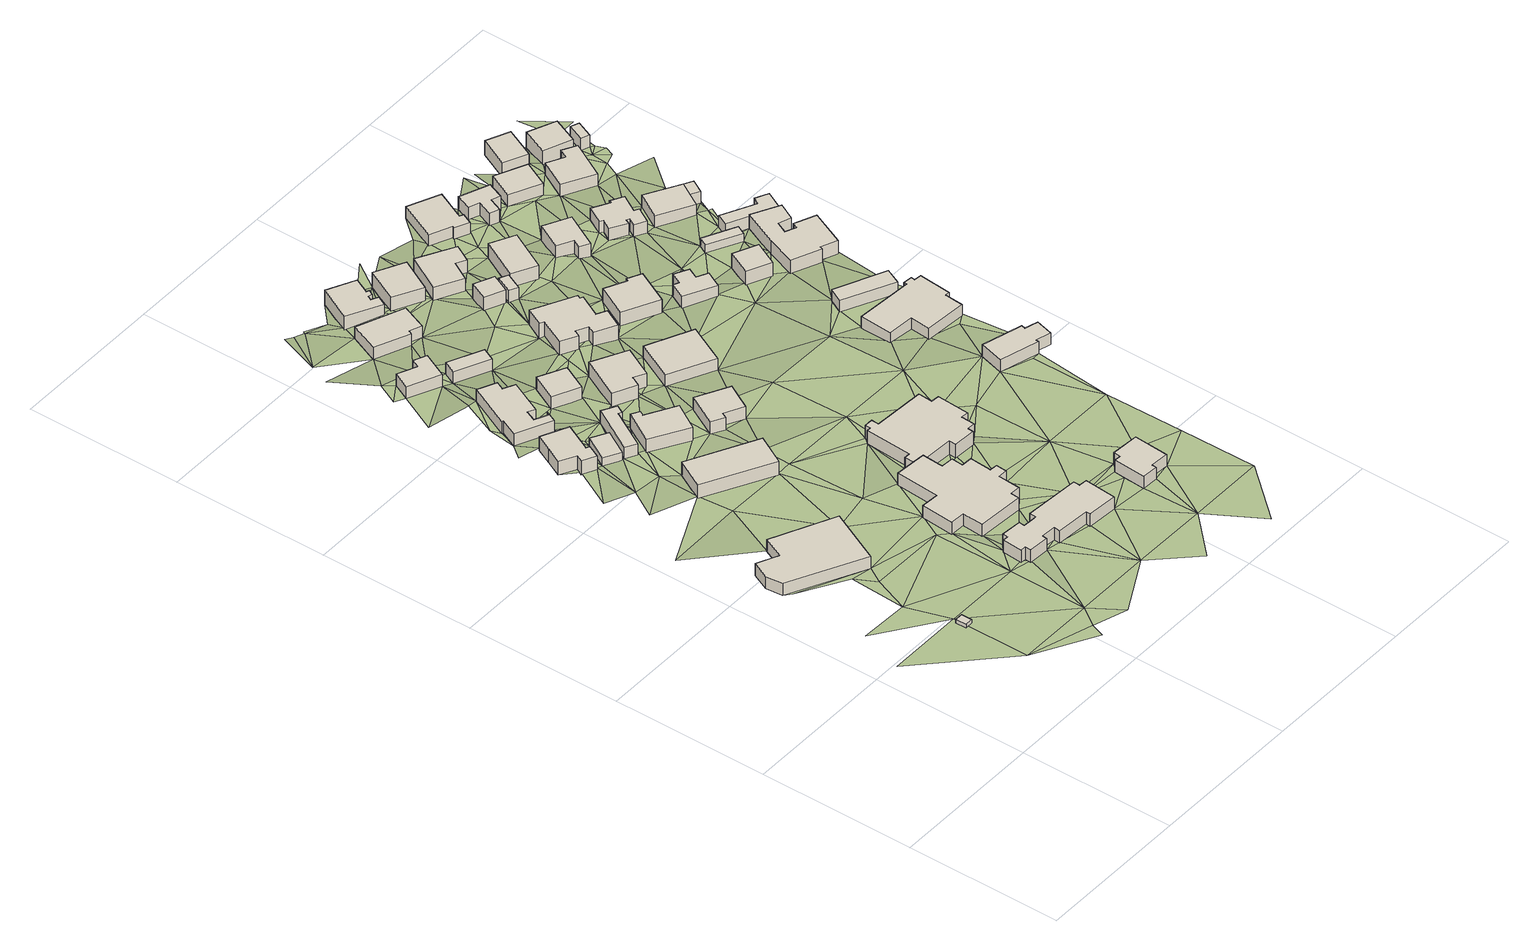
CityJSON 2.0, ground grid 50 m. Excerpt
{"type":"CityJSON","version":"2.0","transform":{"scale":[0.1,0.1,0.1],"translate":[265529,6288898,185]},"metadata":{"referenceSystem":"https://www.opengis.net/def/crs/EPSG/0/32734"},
"CityObjects":{
"building1":{"type":"Building","attributes":{"building":"roof","building:levels":"1","building:use":"retail","building_height":4.1,"roof_height":197.45,"ground_height":193.35,"bottom_roof_height":196.15,"plus_code":"4FRWFFPG+J89"},"geometry":[{"type":"Solid","lod":"1","boundaries":[[[[0,1,2,3]],[[1,4,5,2]],[[4,6,7,5]],[[6,0,3,7]],[[3,2,5,7]],[[6,4,1,0]]]]}]},
"building2":{"type":"Building","attributes":{"address":"Central Butcheries Mamre 20 Lord Somerset Street Mamre 7347 Cape Town","building":"retail","building:levels":"1","building_height":4.1,"roof_height":197.37,"ground_height":193.27,"plus_code":"4FRWFFPG+Q8X"},"geometry":[{"type":"Solid","lod":"1","boundaries":[[[[8,9,10,11]],[[9,12,13,10]],[[12,14,15,13]],[[14,16,17,15]],[[16,18,19,17]],[[18,20,21,19]],[[20,8,11,21]],[[11,10,13,15,17,19,21]],[[20,18,16,14,12,9,8]]]]}]},
"building3":{"type":"Building","attributes":{"address":"13 Lord Somerset Street Mamre 7347 Cape Town","building":"house","building:levels":"1","building_height":4.1,"roof_height":195.07,"ground_height":190.97,"plus_code":"4FRWFFQG+38P"},"geometry":[{"type":"Solid","lod":"1","boundaries":[[[[22,23,24,25]],[[23,26,27,24]],[[26,28,29,27]],[[28,30,31,29]],[[30,32,33,31]],[[32,34,35,33]],[[34,36,37,35]],[[36,38,39,37]],[[38,22,25,39]],[[25,24,27,29,31,33,35,37,39]],[[38,36,34,32,30,28,26,23,22]]]]}]},
"building4":{"type":"Building","attributes":{"address":"Lord Somerset Street Mamre 7347 Cape Town","building":"cabin","building:levels":"1","building_height":2.8,"roof_height":193.77,"ground_height":190.97,"plus_code":"4FRWFFQG+397"},"geometry":[{"type":"Solid","lod":"1","boundaries":[[[[40,41,42,43]],[[41,44,45,42]],[[44,46,47,45]],[[46,40,43,47]],[[43,42,45,47]],[[46,44,41,40]]]]}]},
"building5":{"type":"Building","attributes":{"address":"H.A. Supermarket 16 Lord Somerset Street Mamre 7347 Cape Town","building":"retail","building:levels":"1","building_height":4.1,"roof_height":196.73,"ground_height":192.63,"plus_code":"4FRWFFPG+WCV"},"geometry":[{"type":"Solid","lod":"1","boundaries":[[[[48,49,50,51]],[[49,52,53,50]],[[52,54,55,53]],[[54,48,51,55]],[[51,50,53,55]],[[54,52,49,48]]]]}]},
"building6":{"type":"Building","attributes":{"address":"16 Adam Street Mamre 7347 Cape Town","building":"house","building:levels":"1","building_height":4.1,"roof_height":194.26,"ground_height":190.16,"plus_code":"4FRWFFQG+59F"},"geometry":[{"type":"Solid","lod":"1","boundaries":[[[[56,57,58,59]],[[57,60,61,58]],[[60,62,63,61]],[[62,64,65,63]],[[64,66,67,65]],[[66,68,69,67]],[[68,70,71,69]],[[70,72,73,71]],[[72,74,75,73]],[[74,76,77,75]],[[76,78,79,77]],[[78,80,81,79]],[[80,56,59,81]],[[59,58,61,63,65,67,69,71,73,75,77,79,81]],[[80,78,76,74,72,70,68,66,64,62,60,57,56]]]]}]},
"building7":{"type":"Building","attributes":{"building":"garage","building:levels":"1","building_height":4.1,"roof_height":195.07,"ground_height":190.97,"plus_code":"4FRWFFQG+395"},"geometry":[{"type":"Solid","lod":"1","boundaries":[[[[82,83,84,85]],[[83,86,87,84]],[[86,88,89,87]],[[88,90,91,89]],[[90,92,93,91]],[[92,82,85,93]],[[85,84,87,89,91,93]],[[92,90,88,86,83,82]]]]}]},
"building8":{"type":"Building","attributes":{"address":"Main Road Mamre 7347 Cape Town","building":"office","building:levels":"1","building_height":4.1,"roof_height":197.23,"ground_height":193.13,"plus_code":"4FRWFFPG+JHM"},"geometry":[{"type":"Solid","lod":"1","boundaries":[[[[94,95,96,97]],[[95,98,99,96]],[[98,100,101,99]],[[100,102,103,101]],[[102,104,105,103]],[[104,106,107,105]],[[106,108,109,107]],[[108,110,111,109]],[[110,112,113,111]],[[112,114,115,113]],[[114,116,117,115]],[[116,118,119,117]],[[118,120,121,119]],[[120,122,123,121]],[[122,124,125,123]],[[124,126,127,125]],[[126,128,129,127]],[[128,130,131,129]],[[130,132,133,131]],[[132,94,97,133]],[[97,96,99,101,103,105,107,109,111,113,115,117,119,121,123,125,127,129,131,133]],[[132,130,128,126,124,122,120,118,116,114,112,110,108,106,104,102,100,98,95,94]]]]}]},
"building9":{"type":"Building","attributes":{"address":"9 Adam Street Mamre 7347 Cape Town","building":"yes","building:levels":"1","building_height":4.1,"roof_height":191.77,"ground_height":187.67,"plus_code":"4FRWFFQG+79C"},"geometry":[{"type":"Solid","lod":"1","boundaries":[[[[134,135,136,137]],[[135,138,139,136]],[[138,140,141,139]],[[140,142,143,141]],[[142,144,145,143]],[[144,134,137,145]],[[137,136,139,141,143,145]],[[144,142,140,138,135,134]]]]}]},
"building10":{"type":"Building","attributes":{"address":"15 Lord Somerset Street Mamre 7347 Cape Town","building":"house","building:levels":"1","building_height":4.1,"roof_height":195.67,"ground_height":191.57,"plus_code":"4FRWFFQG+2CP"},"geometry":[{"type":"Solid","lod":"1","boundaries":[[[[146,147,148,149]],[[147,150,151,148]],[[150,152,153,151]],[[152,154,155,153]],[[154,156,157,155]],[[156,146,149,157]],[[149,148,151,153,155,157]],[[156,154,152,150,147,146]]]]}]},
"building11":{"type":"Building","attributes":{"address":"Mamre Library Liedeman Street Mamre 7347 Cape Town","building":"public","building:levels":"1","amenity":"library","operator":"City Cape Town","building_height":4.1,"roof_height":196.95,"ground_height":192.85,"plus_code":"4FRWFFPG+PGP"},"geometry":[{"type":"Solid","lod":"1","boundaries":[[[[158,159,160,161]],[[159,162,163,160]],[[162,164,165,163]],[[164,166,167,165]],[[166,168,169,167]],[[168,170,171,169]],[[170,172,173,171]],[[172,174,175,173]],[[174,176,177,175]],[[176,178,179,177]],[[178,180,181,179]],[[180,182,183,181]],[[182,184,185,183]],[[184,186,187,185]],[[186,188,189,187]],[[188,190,191,189]],[[190,192,193,191]],[[192,158,161,193]],[[161,160,163,165,167,169,171,173,175,177,179,181,183,185,187,189,191,193]],[[192,190,188,186,184,182,180,178,176,174,172,170,168,166,164,162,159,158]]]]}]},
"building12":{"type":"Building","attributes":{"address":"18 Adam Street Mamre 7347 Cape Town","building":"house","building:levels":"1","building_height":4.1,"roof_height":194.26,"ground_height":190.16,"plus_code":"4FRWFFQG+5C4"},"geometry":[{"type":"Solid","lod":"1","boundaries":[[[[194,195,196,197]],[[195,198,199,196]],[[198,200,201,199]],[[200,194,197,201]],[[197,196,199,201]],[[200,198,195,194]]]]}]},
"building13":{"type":"Building","attributes":{"address":"11 Adam Street Mamre 7347 Cape Town","building":"yes","building:levels":"1","building_height":4.1,"roof_height":191.77,"ground_height":187.67,"plus_code":"4FRWFFQG+6CR"},"geometry":[{"type":"Solid","lod":"1","boundaries":[[[[202,203,204,205]],[[203,206,207,204]],[[206,208,209,207]],[[208,202,205,209]],[[205,204,207,209]],[[208,206,203,202]]]]}]},
"building14":{"type":"Building","attributes":{"address":"17 Lord Somerset Street Mamre 7347 Cape Town","building":"house","building:levels":"1","building_height":4.1,"roof_height":195.67,"ground_height":191.57,"plus_code":"4FRWFFQG+2G2"},"geometry":[{"type":"Solid","lod":"1","boundaries":[[[[210,211,212,213]],[[211,214,215,212]],[[214,216,217,215]],[[216,218,219,217]],[[218,220,221,219]],[[220,210,213,221]],[[213,212,215,217,219,221]],[[220,218,216,214,211,210]]]]}]},
"building15":{"type":"Building","attributes":{"address":"2 Jonas Street Mamre 7347 Cape Town","building":"house","building:levels":"1","building_height":4.1,"roof_height":190.56,"ground_height":186.46,"plus_code":"4FRWFFQG+8CR"},"geometry":[{"type":"Solid","lod":"1","boundaries":[[[[222,223,224,225]],[[223,226,227,224]],[[226,228,229,227]],[[228,230,231,229]],[[230,232,233,231]],[[232,222,225,233]],[[225,224,227,229,231,233]],[[232,230,228,226,223,222]]]]}]},
"building16":{"type":"Building","attributes":{"address":"20 Adam Street Mamre 7347 Cape Town","building":"house","building:levels":"1","building_height":4.1,"roof_height":194.93,"ground_height":190.83,"plus_code":"4FRWFFQG+4F8"},"geometry":[{"type":"Solid","lod":"1","boundaries":[[[[234,235,236,237]],[[235,238,239,236]],[[238,240,241,239]],[[240,242,243,241]],[[242,244,245,243]],[[244,234,237,245]],[[237,236,239,241,243,245]],[[244,242,240,238,235,234]]]]}]},
"building17":{"type":"Building","attributes":{"address":"Mamre Community Hall Liedeman Street Mamre 7347 Cape Town","building":"civic","building:levels":"1","amenity":"townhall","building_height":4.1,"roof_height":196.82,"ground_height":192.72,"plus_code":"4FRWFFPG+RJC"},"geometry":[{"type":"Solid","lod":"1","boundaries":[[[[246,247,248,249]],[[247,250,251,248]],[[250,252,253,251]],[[252,254,255,253]],[[254,256,257,255]],[[256,258,259,257]],[[258,260,261,259]],[[260,262,263,261]],[[262,264,265,263]],[[264,266,267,265]],[[266,268,269,267]],[[268,270,271,269]],[[270,272,273,271]],[[272,274,275,273]],[[274,276,277,275]],[[276,278,279,277]],[[278,280,281,279]],[[280,282,283,281]],[[282,284,285,283]],[[284,246,249,285]],[[249,248,251,253,255,257,259,261,263,265,267,269,271,273,275,277,279,281,283,285]],[[284,282,280,278,276,274,272,270,268,266,264,262,260,258,256,254,252,250,247,246]]]]}]},
"building18":{"type":"Building","attributes":{"address":"17 Liedeman Street Mamre 7347 Cape Town","building":"house","building:levels":"1","building_height":4.1,"roof_height":190.56,"ground_height":186.46,"plus_code":"4FRWFFQG+CC3"},"geometry":[{"type":"Solid","lod":"1","boundaries":[[[[286,287,288,289]],[[287,290,291,288]],[[290,292,293,291]],[[292,294,295,293]],[[294,296,297,295]],[[296,298,299,297]],[[298,300,301,299]],[[300,302,303,301]],[[302,304,305,303]],[[304,286,289,305]],[[289,288,291,293,295,297,299,301,303,305]],[[304,302,300,298,296,294,292,290,287,286]]]]}]},
"building19":{"type":"Building","attributes":{"address":"22 Adam Street Mamre 7347 Cape Town","building":"house","building:levels":"1","building_height":4.1,"roof_height":194.43,"ground_height":190.33,"plus_code":"4FRWFFQG+3HJ"},"geometry":[{"type":"Solid","lod":"1","boundaries":[[[[306,307,308,309]],[[307,310,311,308]],[[310,312,313,311]],[[312,306,309,313]],[[309,308,311,313]],[[312,310,307,306]]]]}]},
"building20":{"type":"Building","attributes":{"address":"Mamre Post Office Main Road Mamre 7347 Cape Town","building":"yes","building:levels":"1","amenity":"post_office","building_height":4.1,"roof_height":197.04,"ground_height":192.94,"plus_code":"4FRWFFPG+JPC"},"geometry":[{"type":"Solid","lod":"1","boundaries":[[[[314,315,316,317]],[[315,318,319,316]],[[318,320,321,319]],[[320,322,323,321]],[[322,324,325,323]],[[324,326,327,325]],[[326,328,329,327]],[[328,314,317,329]],[[317,316,319,321,323,325,327,329]],[[328,326,324,322,320,318,315,314]]]]}]},
"building21":{"type":"Building","attributes":{"address":"15 Adam Street Mamre 7347 Cape Town","building":"house","building:levels":"1","building_height":4.1,"roof_height":194,"ground_height":189.9,"plus_code":"4FRWFFQG+5GW"},"geometry":[{"type":"Solid","lod":"1","boundaries":[[[[330,331,332,333]],[[331,334,335,332]],[[334,336,337,335]],[[336,338,339,337]],[[338,340,341,339]],[[340,342,343,341]],[[342,344,345,343]],[[344,346,347,345]],[[346,348,349,347]],[[348,350,351,349]],[[350,352,353,351]],[[352,354,355,353]],[[354,356,357,355]],[[356,330,333,357]],[[333,332,335,337,339,341,343,345,347,349,351,353,355,357]],[[356,354,352,350,348,346,344,342,340,338,336,334,331,330]]]]}]},
"building22":{"type":"Building","attributes":{"address":"15 Liedeman Street Mamre 7347 Cape Town","building":"detached","building:levels":"1","building_height":4.1,"roof_height":191.68,"ground_height":187.58,"plus_code":"4FRWFFQG+9FG"},"geometry":[{"type":"Solid","lod":"1","boundaries":[[[[358,359,360,361]],[[359,362,363,360]],[[362,364,365,363]],[[364,358,361,365]],[[361,360,363,365]],[[364,362,359,358]]]]}]},
"building23":{"type":"Building","attributes":{"address":"Liedeman Street Mamre 7347 Cape Town","building":"garage","building:levels":"1","building_height":4.1,"roof_height":192.85,"ground_height":188.75,"plus_code":"4FRWFFQG+7GV"},"geometry":[{"type":"Solid","lod":"1","boundaries":[[[[366,367,368,369]],[[367,370,371,368]],[[370,372,373,371]],[[372,366,369,373]],[[369,368,371,373]],[[372,370,367,366]]]]}]},
"building24":{"type":"Building","attributes":{"address":"Liedeman Street Mamre 7347 Cape Town","building":"garage","building:levels":"1","building_height":4.1,"roof_height":192.27,"ground_height":188.17,"plus_code":"4FRWFFQG+7GQ"},"geometry":[{"type":"Solid","lod":"1","boundaries":[[[[374,375,376,377]],[[375,378,379,376]],[[378,380,381,379]],[[380,374,377,381]],[[377,376,379,381]],[[380,378,375,374]]]]}]},
"building25":{"type":"Building","attributes":{"address":"13 Liedeman Street Mamre 7347 Cape Town","building":"detached","building:levels":"1","building_height":4.1,"roof_height":191.68,"ground_height":187.58,"plus_code":"4FRWFFQG+9G4"},"geometry":[{"type":"Solid","lod":"1","boundaries":[[[[382,383,384,385]],[[383,386,387,384]],[[386,388,389,387]],[[388,390,391,389]],[[390,392,393,391]],[[392,382,385,393]],[[385,384,387,389,391,393]],[[392,390,388,386,383,382]]]]}]},
"building26":{"type":"Building","attributes":{"address":"17 Adam Street Mamre 7347 Cape Town","building":"house","building:levels":"1","building_height":4.1,"roof_height":193.36,"ground_height":189.26,"plus_code":"4FRWFFQG+5JC"},"geometry":[{"type":"Solid","lod":"1","boundaries":[[[[394,395,396,397]],[[395,398,399,396]],[[398,400,401,399]],[[400,402,403,401]],[[402,404,405,403]],[[404,394,397,405]],[[397,396,399,401,403,405]],[[404,402,400,398,395,394]]]]}]},
"building27":{"type":"Building","attributes":{"address":"11 Liedeman Street Mamre 7347 Cape Town","building":"house","building:levels":"1","building_height":4.1,"roof_height":192.27,"ground_height":188.17,"plus_code":"4FRWFFQG+8H5"},"geometry":[{"type":"Solid","lod":"1","boundaries":[[[[406,407,408,409]],[[407,410,411,408]],[[410,412,413,411]],[[412,406,409,413]],[[409,408,411,413]],[[412,410,407,406]]]]}]},
"building28":{"type":"Building","attributes":{"address":"19 Adam Street Mamre 7347 Cape Town","building":"house","building:levels":"1","building_height":4.1,"roof_height":192.8,"ground_height":188.7,"plus_code":"4FRWFFQG+4MV"},"geometry":[{"type":"Solid","lod":"1","boundaries":[[[[414,415,416,417]],[[415,418,419,416]],[[418,420,421,419]],[[420,422,423,421]],[[422,424,425,423]],[[424,426,427,425]],[[426,428,429,427]],[[428,414,417,429]],[[417,416,419,421,423,425,427,429]],[[428,426,424,422,420,418,415,414]]]]}]},
"building29":{"type":"Building","attributes":{"address":"16 Liedeman Street Mamre 7347 Cape Town","building":"house","building:levels":"1","building_height":4.1,"roof_height":190.54,"ground_height":186.44,"plus_code":"4FRWFFQG+CJ2"},"geometry":[{"type":"Solid","lod":"1","boundaries":[[[[430,431,432,433]],[[431,434,435,432]],[[434,436,437,435]],[[436,438,439,437]],[[438,440,441,439]],[[440,442,443,441]],[[442,444,445,443]],[[444,430,433,445]],[[433,432,435,437,439,441,443,445]],[[444,442,440,438,436,434,431,430]]]]}]},
"building30":{"type":"Building","attributes":{"address":"Mamre Cape Town","building":"yes","building:levels":"1","building_height":4.1,"roof_height":196.16,"ground_height":192.06,"plus_code":"4FRWFFPG+RQH"},"geometry":[{"type":"Solid","lod":"1","boundaries":[[[[446,447,448,449]],[[447,450,451,448]],[[450,452,453,451]],[[452,454,455,453]],[[454,456,457,455]],[[456,458,459,457]],[[458,460,461,459]],[[460,446,449,461]],[[449,448,451,453,455,457,459,461]],[[460,458,456,454,452,450,447,446]]]]}]},
"building31":{"type":"Building","attributes":{"address":"9 Liedeman Street Mamre 7347 Cape Town","building":"house","building:levels":"1","building_height":4.1,"roof_height":191.75,"ground_height":187.65,"plus_code":"4FRWFFQG+7MJ"},"geometry":[{"type":"Solid","lod":"1","boundaries":[[[[462,463,464,465]],[[463,466,467,464]],[[466,468,469,467]],[[468,470,471,469]],[[470,472,473,471]],[[472,462,465,473]],[[465,464,467,469,471,473]],[[472,470,468,466,463,462]]]]}]},
"building32":{"type":"Building","attributes":{"address":"Mamre Community Health Centre Mamre Community Health Clinic Corner of Adam and Liedeman Street Mamre 7347 Cape Town","building":"clinic","building:levels":"1","building_height":4.1,"roof_height":194.56,"ground_height":190.46,"plus_code":"4FRWFFPG+WQW"},"geometry":[{"type":"Solid","lod":"1","boundaries":[[[[474,475,476,477]],[[475,478,479,476]],[[478,480,481,479]],[[480,482,483,481]],[[482,484,485,483]],[[484,486,487,485]],[[486,488,489,487]],[[488,490,491,489]],[[490,492,493,491]],[[492,494,495,493]],[[494,496,497,495]],[[496,474,477,497]],[[477,476,479,481,483,485,487,489,491,493,495,497]],[[496,494,492,490,488,486,484,482,480,478,475,474]]]]}]},
"building33":{"type":"Building","attributes":{"address":"Liedeman Street Mamre 7347 Cape Town","building":"civic","building:levels":"1","building_height":4.1,"roof_height":194.56,"ground_height":190.46,"plus_code":"4FRWFFPG+XQW"},"geometry":[{"type":"Solid","lod":"1","boundaries":[[[[498,499,500,501]],[[499,502,503,500]],[[502,504,505,503]],[[504,498,501,505]],[[501,500,503,505]],[[504,502,499,498]]]]}]},
"building34":{"type":"Building","attributes":{"address":"21 Adam Street Mamre 7347 Cape Town","building":"house","building:levels":"1","building_height":4.1,"roof_height":193.75,"ground_height":189.65,"plus_code":"4FRWFFQG+4P9"},"geometry":[{"type":"Solid","lod":"1","boundaries":[[[[506,507,508,509]],[[507,510,511,508]],[[510,512,513,511]],[[512,506,509,513]],[[509,508,511,513]],[[512,510,507,506]]]]}]},
"building35":{"type":"Building","attributes":{"address":"14 Liedeman Street Mamre 7347 Cape Town","building":"yes","building:levels":"1","building_height":4.1,"roof_height":190.86,"ground_height":186.76,"plus_code":"4FRWFFQG+9MJ"},"geometry":[{"type":"Solid","lod":"1","boundaries":[[[[514,515,516,517]],[[515,518,519,516]],[[518,520,521,519]],[[520,522,523,521]],[[522,524,525,523]],[[524,526,527,525]],[[526,528,529,527]],[[528,514,517,529]],[[517,516,519,521,523,525,527,529]],[[528,526,524,522,520,518,515,514]]]]}]},
"building36":{"type":"Building","attributes":{"address":"7 Liedeman Street Mamre 7347 Cape Town","building":"house","building:levels":"1","building_height":4.1,"roof_height":191.75,"ground_height":187.65,"plus_code":"4FRWFFQG+7P7"},"geometry":[{"type":"Solid","lod":"1","boundaries":[[[[530,531,532,533]],[[531,534,535,532]],[[534,536,537,535]],[[536,538,539,537]],[[538,540,541,539]],[[540,542,543,541]],[[542,544,545,543]],[[544,546,547,545]],[[546,548,549,547]],[[548,550,551,549]],[[550,552,553,551]],[[552,554,555,553]],[[554,556,557,555]],[[556,530,533,557]],[[533,532,535,537,539,541,543,545,547,549,551,553,555,557]],[[556,554,552,550,548,546,544,542,540,538,536,534,531,530]]]]}]},
"building37":{"type":"Building","attributes":{"building":"cabin","building:levels":"1","building_height":2.8,"roof_height":191.42,"ground_height":188.62,"plus_code":"4FRWFFQG+5Q7"},"geometry":[{"type":"Solid","lod":"1","boundaries":[[[[558,559,560,561]],[[559,562,563,560]],[[562,564,565,563]],[[564,558,561,565]],[[561,560,563,565]],[[564,562,559,558]]]]}]},
"building38":{"type":"Building","attributes":{"address":"12 Liedeman Street Mamre 7347 Cape Town","building":"house","building:levels":"1","building_height":4.1,"roof_height":190.86,"ground_height":186.76,"plus_code":"4FRWFFQG+9PC"},"geometry":[{"type":"Solid","lod":"1","boundaries":[[[[566,567,568,569]],[[567,570,571,568]],[[570,572,573,571]],[[572,566,569,573]],[[569,568,571,573]],[[572,570,567,566]]]]}]},
"building39":{"type":"Building","attributes":{"address":"23 Adam Street Mamre 7347 Cape Town","building":"house","building:levels":"1","building_height":4.1,"roof_height":193.64,"ground_height":189.54,"plus_code":"4FRWFFQG+4Q5"},"geometry":[{"type":"Solid","lod":"1","boundaries":[[[[574,575,576,577]],[[575,578,579,576]],[[578,580,581,579]],[[580,582,583,581]],[[582,584,585,583]],[[584,586,587,585]],[[586,588,589,587]],[[588,590,591,589]],[[590,592,593,591]],[[592,594,595,593]],[[594,596,597,595]],[[596,598,599,597]],[[598,574,577,599]],[[577,576,579,581,583,585,587,589,591,593,595,597,599]],[[598,596,594,592,590,588,586,584,582,580,578,575,574]]]]}]},
"building40":{"type":"Building","attributes":{"address":"5 Liedeman Street Mamre 7347 Cape Town","building":"house","building:levels":"1","building_height":4.1,"roof_height":191.62,"ground_height":187.52,"plus_code":"4FRWFFQG+6QP"},"geometry":[{"type":"Solid","lod":"1","boundaries":[[[[600,601,602,603]],[[601,604,605,602]],[[604,606,607,605]],[[606,608,609,607]],[[608,600,603,609]],[[603,602,605,607,609]],[[608,606,604,601,600]]]]}]},
"building41":{"type":"Building","attributes":{"building":"yes","building:levels":"1","building_height":4.1,"roof_height":192.72,"ground_height":188.62,"plus_code":"4FRWFFQG+5R4"},"geometry":[{"type":"Solid","lod":"1","boundaries":[[[[610,611,612,613]],[[611,614,615,612]],[[614,616,617,615]],[[616,618,619,617]],[[618,620,621,619]],[[620,610,613,621]],[[613,612,615,617,619,621]],[[620,618,616,614,611,610]]]]}]},
"building42":{"type":"Building","attributes":{"address":"10 Liedeman Street Mamre 7347 Cape Town","building":"house","building:levels":"1","building_height":4.1,"roof_height":190.55,"ground_height":186.45,"plus_code":"4FRWFFQG+8QV"},"geometry":[{"type":"Solid","lod":"1","boundaries":[[[[622,623,624,625]],[[623,626,627,624]],[[626,628,629,627]],[[628,630,631,629]],[[630,632,633,631]],[[632,622,625,633]],[[625,624,627,629,631,633]],[[632,630,628,626,623,622]]]]}]},
"building43":{"type":"Building","attributes":{"address":"19 Kaap Street Mamre 7347 Cape Town","building":"house","building:levels":"1","building_height":4.1,"roof_height":190.18,"ground_height":186.08,"plus_code":"4FRWFFQG+CP9"},"geometry":[{"type":"Solid","lod":"1","boundaries":[[[[634,635,636,637]],[[635,638,639,636]],[[638,640,641,639]],[[640,634,637,641]],[[637,636,639,641]],[[640,638,635,634]]]]}]},
"building44":{"type":"Building","attributes":{"building":"garage","building:levels":"1","building_height":4.1,"roof_height":191.62,"ground_height":187.52,"plus_code":"4FRWFFQG+6RF"},"geometry":[{"type":"Solid","lod":"1","boundaries":[[[[601,600,603,602]],[[600,642,643,603]],[[642,644,645,643]],[[644,601,602,645]],[[602,603,643,645]],[[644,642,600,601]]]]}]},
"building45":{"type":"Building","attributes":{"address":"20 Kaap Street Mamre 7347 Cape Town","building":"house","building:levels":"1","building_height":4.1,"roof_height":190.55,"ground_height":186.45,"plus_code":"4FRWFFQG+9QQ"},"geometry":[{"type":"Solid","lod":"1","boundaries":[[[[646,647,648,649]],[[647,650,651,648]],[[650,652,653,651]],[[652,646,649,653]],[[649,648,651,653]],[[652,650,647,646]]]]}]},
"building46":{"type":"Building","attributes":{"building":"garage","building:levels":"1","building_height":4.1,"roof_height":190.55,"ground_height":186.45,"plus_code":"4FRWFFQG+9R7"},"geometry":[{"type":"Solid","lod":"1","boundaries":[[[[654,655,656,657]],[[655,658,659,656]],[[658,660,661,659]],[[660,654,657,661]],[[657,656,659,661]],[[660,658,655,654]]]]}]},
"terrain1":{"type":"TINRelief","geometry":[{"type":"CompositeSurface","lod":"1","boundaries":[[[662,663,664]],[[665,663,666]],[[18,667,20]],[[668,663,662]],[[662,669,670]],[[671,20,667]],[[666,672,671]],[[668,662,670]],[[663,673,666]],[[671,672,20]],[[674,675,676]],[[672,666,677]],[[668,673,663]],[[674,676,678]],[[668,670,679]],[[677,20,672]],[[675,680,676]],[[677,666,673]],[[681,682,683]],[[684,683,685]],[[682,681,686]],[[678,684,685]],[[686,687,23]],[[673,668,688]],[[680,20,689]],[[40,681,683]],[[668,679,690]],[[20,677,689]],[[40,683,691]],[[684,691,683]],[[62,692,693]],[[688,668,694]],[[695,673,688]],[[678,52,684]],[[673,695,696]],[[681,40,697]],[[678,676,698]],[[676,680,698]],[[677,673,699]],[[673,696,699]],[[688,700,695]],[[57,701,62]],[[62,60,57]],[[697,40,46]],[[668,690,694]],[[702,697,46]],[[703,62,693]],[[691,684,704]],[[52,705,684]],[[706,707,696]],[[708,702,46]],[[689,709,680]],[[696,710,699]],[[707,710,696]],[[711,691,704]],[[677,699,689]],[[684,705,704]],[[703,693,708]],[[698,680,709]],[[691,711,44]],[[701,57,56]],[[712,708,46]],[[710,713,699]],[[710,707,714]],[[46,44,712]],[[715,694,716]],[[56,717,701]],[[70,74,72]],[[705,52,718]],[[719,66,70]],[[70,66,74]],[[135,134,720]],[[717,135,720]],[[711,721,44]],[[708,712,721]],[[694,690,722]],[[694,722,716]],[[708,721,703]],[[723,134,144]],[[724,704,705]],[[44,721,712]],[[723,144,725]],[[714,726,727]],[[709,689,728]],[[721,66,703]],[[710,714,729]],[[698,709,730]],[[714,727,731]],[[728,689,732]],[[66,733,74]],[[734,704,724]],[[52,735,718]],[[717,56,135]],[[735,52,736]],[[737,722,690]],[[66,721,733]],[[729,714,731]],[[725,223,738]],[[730,736,698]],[[76,74,733]],[[725,144,140]],[[724,739,734]],[[202,56,80]],[[202,135,56]],[[78,76,80]],[[722,737,740]],[[154,739,724]],[[140,144,142]],[[154,90,739]],[[140,223,725]],[[741,733,721]],[[730,709,256]],[[90,742,721]],[[709,728,256]],[[135,202,743]],[[733,744,76]],[[152,745,154]],[[737,690,132]],[[746,747,748]],[[743,138,135]],[[718,735,745]],[[741,721,742]],[[208,743,202]],[[736,749,735]],[[750,751,729]],[[80,76,203]],[[731,752,729]],[[753,754,690]],[[202,80,203]],[[223,222,747]],[[755,728,756]],[[757,748,747]],[[758,90,154]],[[138,743,208]],[[756,728,192]],[[203,76,744]],[[757,747,222]],[[758,742,90]],[[758,154,745]],[[736,759,749]],[[755,256,728]],[[745,735,760]],[[730,761,736]],[[752,750,729]],[[754,132,690]],[[140,226,223]],[[138,226,140]],[[756,192,762]],[[208,763,138]],[[190,764,192]],[[765,750,766]],[[759,767,749]],[[190,188,764]],[[741,742,234]],[[730,256,252]],[[762,192,764]],[[256,755,768]],[[750,752,766]],[[745,769,758]],[[770,188,771]],[[234,198,741]],[[772,757,773]],[[774,775,770]],[[759,736,761]],[[730,252,761]],[[776,757,222]],[[745,760,777]],[[198,778,744]],[[779,764,188]],[[777,769,745]],[[780,758,769]],[[781,203,744]],[[763,230,138]],[[138,230,226]],[[776,773,757]],[[782,188,770]],[[752,783,94]],[[780,769,784]],[[256,254,252]],[[779,188,782]],[[778,781,744]],[[198,234,778]],[[226,230,228]],[[769,777,784]],[[760,218,777]],[[770,775,785]],[[222,786,776]],[[94,132,787]],[[132,754,322]],[[331,763,203]],[[782,770,785]],[[286,773,776]],[[775,766,788]],[[761,252,250]],[[788,766,752]],[[752,94,315]],[[787,132,322]],[[786,222,789]],[[230,763,790]],[[781,331,203]],[[218,759,791]],[[792,778,234]],[[777,307,784]],[[791,759,761]],[[94,787,320]],[[754,324,322]],[[778,792,781]],[[331,790,763]],[[218,312,777]],[[788,785,775]],[[247,793,250]],[[234,794,795]],[[794,784,307]],[[320,315,94]],[[234,795,792]],[[786,789,796]],[[320,787,322]],[[761,250,793]],[[797,786,796]],[[315,788,752]],[[798,799,800]],[[785,801,802]],[[799,797,800]],[[230,803,789]],[[331,781,804]],[[328,324,754]],[[805,800,797]],[[230,790,806]],[[791,312,218]],[[807,754,808]],[[796,789,809]],[[788,801,785]],[[320,318,315]],[[810,805,811]],[[792,812,813]],[[796,358,797]],[[803,230,806]],[[795,812,792]],[[790,331,330]],[[814,815,801]],[[358,805,797]],[[794,307,816]],[[816,795,794]],[[324,328,326]],[[789,803,809]],[[811,805,358]],[[754,807,328]],[[801,817,814]],[[330,818,790]],[[801,788,817]],[[314,788,315]],[[819,791,761]],[[806,790,818]],[[820,793,821]],[[803,822,809]],[[816,307,306]],[[761,793,819]],[[820,814,817]],[[806,366,803]],[[811,358,823]],[[824,809,822]],[[330,825,818]],[[822,803,826]],[[366,827,803]],[[378,825,330]],[[828,816,829]],[[791,830,312]],[[819,793,820]],[[330,831,378]],[[832,828,833]],[[822,826,824]],[[314,328,834]],[[374,818,825]],[[827,366,835]],[[836,358,824]],[[837,816,306]],[[829,816,837]],[[834,328,807]],[[818,374,835]],[[838,833,831]],[[788,314,839]],[[817,788,447]],[[829,840,828]],[[840,833,828]],[[819,830,791]],[[824,826,836]],[[390,827,835]],[[835,374,380]],[[306,312,841]],[[833,840,831]],[[842,380,378]],[[843,827,390]],[[446,820,817]],[[844,378,831]],[[835,380,390]],[[845,842,378]],[[820,446,819]],[[844,831,840]],[[306,846,837]],[[839,314,834]],[[447,788,839]],[[844,845,378]],[[312,830,841]],[[847,836,826]],[[410,380,842]],[[390,380,410]],[[848,826,392]],[[849,846,306]],[[817,447,446]],[[847,826,848]],[[850,851,840]],[[410,392,390]],[[852,830,819]],[[428,837,846]],[[841,849,306]],[[844,840,853]],[[395,837,428]],[[845,844,854]],[[851,853,840]],[[852,819,855]],[[392,410,856]],[[848,392,857]],[[446,855,819]],[[856,857,392]],[[830,852,858]],[[859,447,839]],[[407,845,854]],[[424,395,428]],[[847,848,430]],[[407,856,410]],[[428,426,424]],[[860,848,857]],[[844,853,854]],[[851,395,861]],[[858,862,830]],[[863,857,856]],[[841,830,864]],[[861,853,851]],[[852,855,865]],[[450,447,859]],[[839,450,859]],[[866,395,424]],[[862,864,830]],[[856,407,867]],[[849,841,868]],[[854,853,869]],[[422,420,418]],[[407,854,472]],[[856,867,863]],[[446,870,855]],[[849,868,418]],[[422,866,424]],[[422,418,866]],[[871,863,867]],[[446,460,870]],[[395,538,861]],[[872,871,873]],[[407,472,874]],[[407,874,867]],[[875,868,841]],[[858,502,862]],[[395,866,538]],[[867,873,871]],[[876,841,864]],[[418,868,512]],[[522,872,873]],[[877,855,870]],[[418,878,866]],[[522,444,872]],[[873,867,879]],[[841,876,875]],[[530,554,861]],[[878,418,512]],[[502,858,496]],[[861,554,880]],[[870,460,877]],[[530,861,538]],[[881,874,472]],[[874,882,883]],[[866,878,884]],[[530,556,554]],[[881,472,880]],[[540,538,866]],[[566,882,874]],[[884,540,866]],[[531,530,538]],[[864,885,876]],[[552,880,554]],[[566,874,881]],[[502,496,494]],[[875,876,886]],[[504,885,864]],[[536,531,538]],[[882,566,887]],[[534,531,536]],[[559,878,512]],[[502,494,492]],[[886,888,875]],[[889,522,887]],[[559,512,888]],[[502,492,504]],[[880,552,890]],[[566,572,887]],[[884,891,540]],[[881,880,890]],[[881,567,566]],[[559,888,886]],[[542,540,891]],[[550,548,552]],[[889,887,572]],[[552,548,890]],[[562,611,884]],[[884,611,610]],[[892,891,884]],[[885,504,893]],[[546,544,542]],[[890,567,881]],[[604,542,891]],[[893,894,885]],[[886,574,559]],[[884,610,892]],[[542,604,546]],[[895,896,572]],[[559,574,562]],[[562,574,611]],[[895,572,570]],[[890,548,623]],[[546,623,548]],[[567,890,897]],[[594,898,899]],[[899,898,900]],[[610,901,902]],[[570,567,897]],[[614,611,574]],[[610,902,892]],[[620,901,610]],[[903,902,901]],[[546,604,904]],[[895,570,905]],[[892,902,642]],[[905,570,897]],[[620,906,901]],[[600,892,642]],[[623,546,904]],[[601,907,604]],[[908,905,897]],[[907,904,604]],[[909,642,902]],[[630,628,897]],[[908,897,628]],[[642,909,644]],[[907,601,644]],[[905,908,652]],[[623,904,910]],[[910,626,623]],[[652,635,905]],[[908,628,911]],[[907,912,904]],[[626,911,628]],[[626,910,913]],[[626,654,911]],[[654,626,913]],[[913,910,914]],[[913,655,654]],[[660,911,654]],[[913,914,915]],[[913,916,655]],[[915,916,913]],[[650,911,660]],[[658,655,916]],[[917,650,918]]]}]}
},
"vertices":[
[217,396,112],[217,361,112],[217,361,124],[217,396,124],[243,361,112],[243,361,124],[243,396,112],[243,396,124],
[367,910,82],[170,1004,82],[170,1004,124],[367,910,124],[138,936,82],[138,936,124],[71,968,82],[71,968,124],[44,911,82],[44,911,124],[50,858,82],[50,858,124],[285,739,82],[285,739,124],
[131,1719,52],[106,1666,52],[106,1666,101],[131,1719,101],[155,1640,52],[155,1640,101],[144,1618,52],[144,1618,101],[187,1596,52],[187,1596,101],[207,1637,52],[207,1637,101],[196,1642,52],[196,1642,101],[239,1730,52],[239,1730,101],[156,1770,52],[156,1770,101],
[201,1590,60],[253,1561,60],[253,1561,88],[201,1590,88],[298,1640,60],[298,1640,88],[246,1669,60],[246,1669,88],
[455,1183,68],[505,1277,68],[505,1277,117],[455,1183,117],[293,1389,68],[293,1389,117],[243,1296,68],[243,1296,117],
[215,2031,52],[150,1894,52],[150,1894,93],[215,2031,93],[155,1892,52],[155,1892,93],[129,1837,52],[129,1837,93],[241,1784,52],[241,1784,93],[259,1822,52],[259,1822,93],[252,1811,52],[252,1811,93],[210,1831,52],[210,1831,93],[225,1864,52],[225,1864,93],[248,1853,52],[248,1853,93],[298,1959,52],[298,1959,93],[261,1977,52],[261,1977,93],[273,2003,52],[273,2003,93],
[260,1560,58],[295,1541,58],[295,1541,101],[260,1560,101],[362,1660,58],[362,1660,101],[372,1654,58],[372,1654,101],[387,1681,58],[387,1681,101],[342,1706,58],[342,1706,101],
[894,474,79],[868,476,79],[868,476,122],[894,474,122],[869,497,79],[869,497,122],[691,510,79],[691,510,122],[689,488,79],[689,488,122],[643,491,79],[643,491,122],[645,510,79],[645,510,122],[579,515,79],[579,515,122],[578,497,79],[578,497,122],[560,499,79],[560,499,122],[555,434,79],[555,434,122],[573,433,79],[573,433,122],[572,414,79],[572,414,122],[637,410,79],[637,410,122],[638,425,79],[638,425,122],[685,421,79],[685,421,122],[684,401,79],[684,401,122],[790,393,79],[790,393,122],[789,379,79],[789,379,122],[886,372,79],[886,372,122],
[132,2205,27],[232,2159,27],[232,2159,68],[132,2205,68],[271,2241,27],[271,2241,68],[230,2259,27],[230,2259,68],[218,2233,27],[218,2233,68],[158,2260,27],[158,2260,68],
[317,1529,58],[435,1461,58],[435,1461,107],[317,1529,107],[485,1546,58],[485,1546,107],[393,1599,58],[393,1599,107],[401,1614,58],[401,1614,107],[375,1629,58],[375,1629,107],
[610,897,77],[600,757,77],[600,757,119],[610,897,119],[543,761,77],[543,761,119],[535,656,77],[535,656,119],[584,653,77],[584,653,119],[579,585,77],[579,585,119],[728,575,77],[728,575,119],[730,603,77],[730,603,119],[762,601,77],[762,601,119],[767,672,77],[767,672,119],[796,670,77],[796,670,119],[799,706,77],[799,706,119],[774,708,77],[774,708,119],[779,778,77],[779,778,119],[744,780,77],[744,780,119],[747,818,77],[747,818,119],[707,821,77],[707,821,119],[711,889,77],[711,889,119],
[315,1852,49],[398,1811,49],[398,1811,93],[315,1852,93],[438,1893,49],[438,1893,93],[356,1934,49],[356,1934,93],
[259,2143,27],[366,2093,27],[366,2093,68],[259,2143,68],[385,2133,27],[385,2133,68],[278,2184,27],[278,2184,68],
[481,1437,64],[521,1415,64],[521,1415,107],[481,1437,107],[530,1433,64],[530,1433,107],[590,1401,64],[590,1401,107],[635,1483,64],[635,1483,107],[534,1537,64],[534,1537,107],
[257,2477,15],[218,2385,15],[218,2385,56],[257,2477,56],[327,2339,15],[327,2339,56],[333,2350,15],[333,2350,56],[371,2335,15],[371,2335,56],[404,2417,15],[404,2417,56],
[486,1856,49],[421,1727,49],[421,1727,99],[486,1856,99],[492,1692,49],[492,1692,99],[508,1722,49],[508,1722,99],[545,1703,49],[545,1703,99],[594,1800,49],[594,1800,99],
[908,1055,71],[742,1065,71],[742,1065,118],[908,1055,118],[743,1089,71],[743,1089,118],[715,1090,71],[715,1090,118],[714,1072,71],[714,1072,118],[702,1073,71],[702,1073,118],[693,922,71],[693,922,118],[675,923,71],[675,923,118],[673,893,71],[673,893,118],[713,890,71],[713,890,118],[712,875,71],[712,875,118],[802,870,71],[802,870,118],[801,847,71],[801,847,118],[873,843,71],[873,843,118],[874,861,71],[874,861,118],[900,860,71],[900,860,118],[902,904,71],[902,904,118],[926,903,71],[926,903,118],[932,1007,71],[932,1007,118],[905,1009,71],[905,1009,118],
[329,2635,5],[274,2526,5],[274,2526,56],[329,2635,56],[380,2472,5],[380,2472,56],[395,2502,5],[395,2502,56],[373,2513,5],[373,2513,56],[380,2527,5],[380,2527,56],[392,2522,5],[392,2522,56],[401,2539,5],[401,2539,56],[392,2543,5],[392,2543,56],[416,2592,5],[416,2592,56],
[776,1716,53],[634,1784,53],[634,1784,94],[776,1716,94],[574,1663,53],[574,1663,94],[716,1594,53],[716,1594,94],
[1122,481,79],[1034,487,79],[1034,487,120],[1122,481,120],[1032,464,79],[1032,464,120],[1010,466,79],[1010,466,120],[1003,362,79],[1003,362,120],[1055,359,79],[1055,359,120],[1056,373,79],[1056,373,120],[1114,369,79],[1114,369,120],
[569,2123,38],[540,2067,38],[540,2067,90],[569,2123,90],[554,2060,38],[554,2060,90],[513,1978,38],[513,1978,90],[565,1951,38],[565,1951,90],[575,1970,38],[575,1970,90],[611,1952,38],[611,1952,90],[599,1928,38],[599,1928,90],[666,1895,38],[666,1895,90],[696,1954,38],[696,1954,90],[665,1970,38],[665,1970,90],[701,2041,38],[701,2041,90],[692,2046,38],[692,2046,90],[697,2057,38],[697,2057,90],
[456,2571,14],[402,2467,14],[402,2467,67],[456,2571,67],[493,2420,14],[493,2420,67],[547,2524,14],[547,2524,67],
[573,2319,26],[546,2261,26],[546,2261,78],[573,2319,78],[608,2233,26],[608,2233,78],[635,2291,26],[635,2291,78],
[639,2282,32],[615,2228,32],[615,2228,73],[639,2282,73],[642,2215,32],[642,2215,73],[667,2269,32],[667,2269,73],
[570,2517,22],[506,2402,22],[506,2402,67],[570,2517,67],[589,2357,22],[589,2357,67],[622,2417,22],[622,2417,67],[653,2400,22],[653,2400,67],[683,2455,22],[683,2455,67],
[828,1870,37],[882,1978,37],[882,1978,84],[828,1870,84],[838,2000,37],[838,2000,84],[834,1991,37],[834,1991,84],[766,2025,37],[766,2025,84],[716,1926,37],[716,1926,84],
[748,2228,22],[813,2354,22],[813,2354,73],[748,2228,73],[737,2393,22],[737,2393,73],[672,2267,22],[672,2267,73],
[876,1839,37],[973,1790,37],[973,1790,78],[876,1839,78],[999,1842,37],[999,1842,78],[964,1860,37],[964,1860,78],[980,1893,37],[980,1893,78],[936,1916,37],[936,1916,78],[918,1881,37],[918,1881,78],[901,1889,37],[901,1889,78],
[740,2676,14],[684,2555,14],[684,2555,55],[740,2676,55],[751,2525,14],[751,2525,55],[748,2519,14],[748,2519,55],[793,2498,14],[793,2498,55],[809,2532,14],[809,2532,55],[797,2538,14],[797,2538,55],[840,2631,14],[840,2631,55],
[1181,1050,71],[1159,972,71],[1159,972,112],[1181,1050,112],[1284,937,71],[1284,937,112],[1286,946,71],[1286,946,112],[1333,933,71],[1333,933,112],[1348,989,71],[1348,989,112],[1306,1001,71],[1306,1001,112],[1309,1014,71],[1309,1014,112],
[845,2246,18],[893,2220,18],[893,2220,68],[845,2246,68],[880,2194,18],[880,2194,68],[911,2177,18],[911,2177,68],[968,2286,18],[968,2286,68],[887,2328,18],[887,2328,68],
[1090,1392,55],[1082,1288,55],[1082,1288,96],[1090,1392,96],[1167,1281,55],[1167,1281,96],[1162,1217,55],[1162,1217,96],[1295,1207,55],[1295,1207,96],[1300,1266,55],[1300,1266,96],[1314,1265,55],[1314,1265,96],[1323,1370,55],[1323,1370,96],[1300,1372,55],[1300,1372,96],[1301,1385,55],[1301,1385,96],[1273,1388,55],[1273,1388,96],[1272,1378,55],[1272,1378,96],
[1131,1524,55],[1108,1479,55],[1108,1479,96],[1131,1524,96],[1264,1403,55],[1264,1403,96],[1287,1452,55],[1287,1452,96],
[1055,1760,37],[1130,1725,37],[1130,1725,88],[1055,1760,88],[1167,1801,37],[1167,1801,88],[1092,1836,37],[1092,1836,88],
[882,2466,14],[899,2508,14],[899,2508,59],[882,2466,59],[927,2497,14],[927,2497,59],[948,2549,14],[948,2549,59],[856,2586,14],[856,2586,59],[836,2538,14],[836,2538,59],[870,2524,14],[870,2524,59],[851,2478,14],[851,2478,59],
[990,2176,27],[1040,2148,27],[1040,2148,68],[990,2176,68],[1047,2161,27],[1047,2161,68],[1056,2156,27],[1056,2156,68],[1043,2133,27],[1043,2133,68],[1078,2113,27],[1078,2113,68],[1106,2162,27],[1106,2162,68],[1091,2170,27],[1091,2170,68],[1123,2225,27],[1123,2225,68],[1083,2247,27],[1083,2247,68],[1081,2238,27],[1081,2238,68],[1027,2268,27],[1027,2268,68],[997,2215,27],[997,2215,68],[1009,2208,27],[1009,2208,68],
[1098,1931,36],[1200,1879,36],[1200,1879,64],[1098,1931,64],[1215,1908,36],[1215,1908,64],[1113,1959,36],[1113,1959,64],
[943,2485,18],[1040,2439,18],[1040,2439,59],[943,2485,59],[1079,2520,18],[1079,2520,59],[981,2566,18],[981,2566,59],
[1252,1899,36],[1201,1787,36],[1201,1787,86],[1252,1899,86],[1167,1695,36],[1167,1695,86],[1258,1655,36],[1258,1655,86],[1262,1665,36],[1262,1665,86],[1312,1643,36],[1312,1643,86],[1361,1753,36],[1361,1753,86],[1295,1782,36],[1295,1782,86],[1287,1765,36],[1287,1765,86],[1253,1780,36],[1253,1780,86],[1270,1815,36],[1270,1815,86],[1310,1801,36],[1310,1801,86],[1337,1854,36],[1337,1854,86],
[1239,2092,25],[1263,2133,25],[1263,2133,66],[1239,2092,66],[1157,2194,25],[1157,2194,66],[1109,2112,25],[1109,2112,66],[1216,2052,25],[1216,2052,66],
[1206,1969,36],[1188,1933,36],[1188,1933,77],[1206,1969,77],[1334,1860,36],[1334,1860,77],[1363,1917,36],[1363,1917,77],[1322,1937,36],[1322,1937,77],[1311,1916,36],[1311,1916,77],
[1067,2401,14],[1164,2349,14],[1164,2349,56],[1067,2401,56],[1226,2464,14],[1226,2464,56],[1182,2488,14],[1182,2488,56],[1167,2461,14],[1167,2461,56],[1114,2489,14],[1114,2489,56],
[1120,2549,2],[1164,2645,2],[1164,2645,52],[1120,2549,52],[1091,2678,2],[1091,2678,52],[1046,2583,2],[1046,2583,52],
[1266,2076,25],[1266,2076,66],[1290,2118,25],[1290,2118,66],
[1149,2524,2],[1237,2488,2],[1237,2488,56],[1149,2524,56],[1272,2571,2],[1272,2571,56],[1184,2608,2],[1184,2608,56],
[1253,2476,14],[1279,2465,14],[1279,2465,56],[1253,2476,56],[1302,2518,14],[1302,2518,56],[1275,2529,14],[1275,2529,56],
[253,180,84],[253,430,84],[2,430,83],[54,577,81],[209,571,82],[73,839,82],[504,180,84],[445,72,84],[460,117,84],[220,751,82],[253,685,82],[504,430,84],[2,1185,69],[170,1004,83],[253,1185,76],[504,685,81],[243,1296,76],[570,82,84],[367,910,83],[187,1596,60],[79,1490,61],[162,1445,68],[253,1435,68],[117,1363,61],[144,1618,60],[155,1640,60],[572,414,84],[543,761,81],[755,180,84],[253,1561,68],[97,1794,52],[156,1770,60],[637,410,81],[555,434,84],[560,499,84],[207,1637,60],[455,1183,74],[535,656,81],[573,433,84],[140,1924,52],[196,1642,60],[241,1784,60],[295,1541,68],[317,1529,68],[578,497,84],[579,515,84],[239,1730,60],[504,935,80],[579,585,81],[260,1560,68],[253,1690,60],[584,653,81],[645,510,81],[638,425,81],[685,421,81],[186,2034,52],[435,1461,66],[252,1811,60],[71,2082,28],[342,1706,60],[684,401,81],[98,2222,28],[375,1629,60],[132,2291,27],[643,491,81],[689,488,81],[610,897,80],[728,575,78],[504,1185,74],[691,510,81],[600,757,81],[315,1852,52],[362,1660,60],[481,1437,66],[505,1277,74],[789,379,81],[64,2426,16],[372,1654,60],[790,393,81],[398,1811,58],[421,1727,58],[253,2190,27],[356,1934,52],[485,1546,66],[147,2631,5],[90,2492,16],[169,2618,5],[521,1415,66],[762,601,78],[730,603,78],[869,497,81],[878,50,84],[1006,180,82],[675,923,77],[673,893,77],[200,2604,5],[492,1692,58],[590,1401,66],[534,1537,66],[755,1185,71],[713,890,77],[385,2133,38],[712,875,77],[767,672,78],[796,670,78],[530,1433,66],[693,922,77],[504,1690,58],[779,778,78],[744,780,78],[203,2609,5],[268,2578,5],[774,708,78],[799,706,78],[274,2526,15],[574,1663,58],[504,1940,49],[802,870,77],[508,1722,58],[513,1978,49],[801,847,77],[868,476,81],[545,1703,58],[873,843,77],[380,2472,26],[1006,430,79],[1006,685,76],[404,2417,26],[504,2190,38],[755,1435,64],[565,1951,49],[908,1055,73],[594,1800,58],[599,1928,49],[402,2467,26],[395,2502,26],[380,2527,26],[373,2513,15],[392,2522,26],[900,860,73],[874,861,77],[506,2402,26],[554,2060,49],[401,2539,26],[546,2261,38],[1257,180,82],[1110,9,82],[493,2420,26],[392,2543,26],[416,2592,14],[611,1952,49],[575,1970,49],[926,903,73],[902,904,73],[666,1895,43],[1006,935,73],[608,2233,38],[1006,1185,68],[932,1007,73],[905,1009,73],[504,2440,26],[512,2657,14],[547,2524,26],[615,2228,38],[570,2517,26],[589,2357,26],[696,1954,43],[716,1926,43],[1006,1435,59],[697,2057,43],[665,1970,43],[701,2041,43],[1257,430,78],[635,2291,32],[568,2633,14],[828,1870,43],[692,2046,43],[1257,685,74],[766,2025,43],[1006,1690,46],[672,2267,32],[622,2417,26],[755,2190,32],[748,2228,32],[876,1839,43],[680,2605,14],[684,2555,22],[973,1790,47],[834,1991,43],[838,2000,43],[1082,1288,68],[880,2194,32],[845,2246,32],[1162,1217,63],[755,2440,22],[748,2519,22],[1090,1392,59],[1257,935,71],[751,2525,22],[911,2177,27],[1108,1479,59],[793,2498,22],[1131,1524,59],[1167,1281,63],[1006,1940,37],[851,2478,22],[1055,1760,47],[893,2220,27],[1257,1185,64],[809,2532,22],[797,2538,22],[836,2538,22],[882,2466,18],[1130,1725,47],[1167,1695,45],[1295,1207,63],[1098,1931,37],[870,2524,22],[968,2286,27],[1006,2440,18],[927,2497,18],[899,2508,18],[1113,1959,37],[1258,1655,45],[1201,1787,45],[948,2549,18],[1167,1801,45],[971,2657,11],[1067,2401,18],[1109,2112,27],[1216,2052,36],[1312,1643,45],[1262,1665,45],[1046,2583,11],[1002,2643,11],[1114,2489,18],[1253,1780,45],[1295,1782,45],[1287,1765,45],[1223,1970,36],[1244,2034,36],[1255,2028,36],[1233,2338,14],[1120,2549,18],[1308,1924,36],[1257,2190,25],[1149,2524,14],[1288,2114,25],[1254,2386,14],[1237,2488,14],[1340,2293,25],[1257,2440,14],[1291,2397,14],[1304,2427,14],[1290,2457,14],[1257,2695,1],[1334,2564,14]
]}
